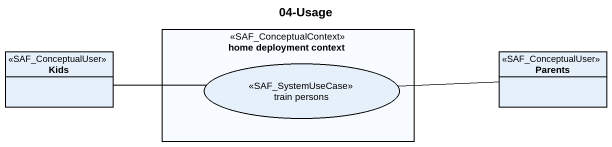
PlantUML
@startuml
title 04-Usage
allowmixing
hide circle
hide empty members
rectangle "home deployment context" as home_deployment_context <<SAF_ConceptualContext>> {
  usecase "train persons" as train_persons <<SAF_SystemUseCase>>
}
class Kids <<SAF_ConceptualUser>>
class Parents <<SAF_ConceptualUser>>
Kids -right- train_persons
Parents -left- train_persons
@enduml
